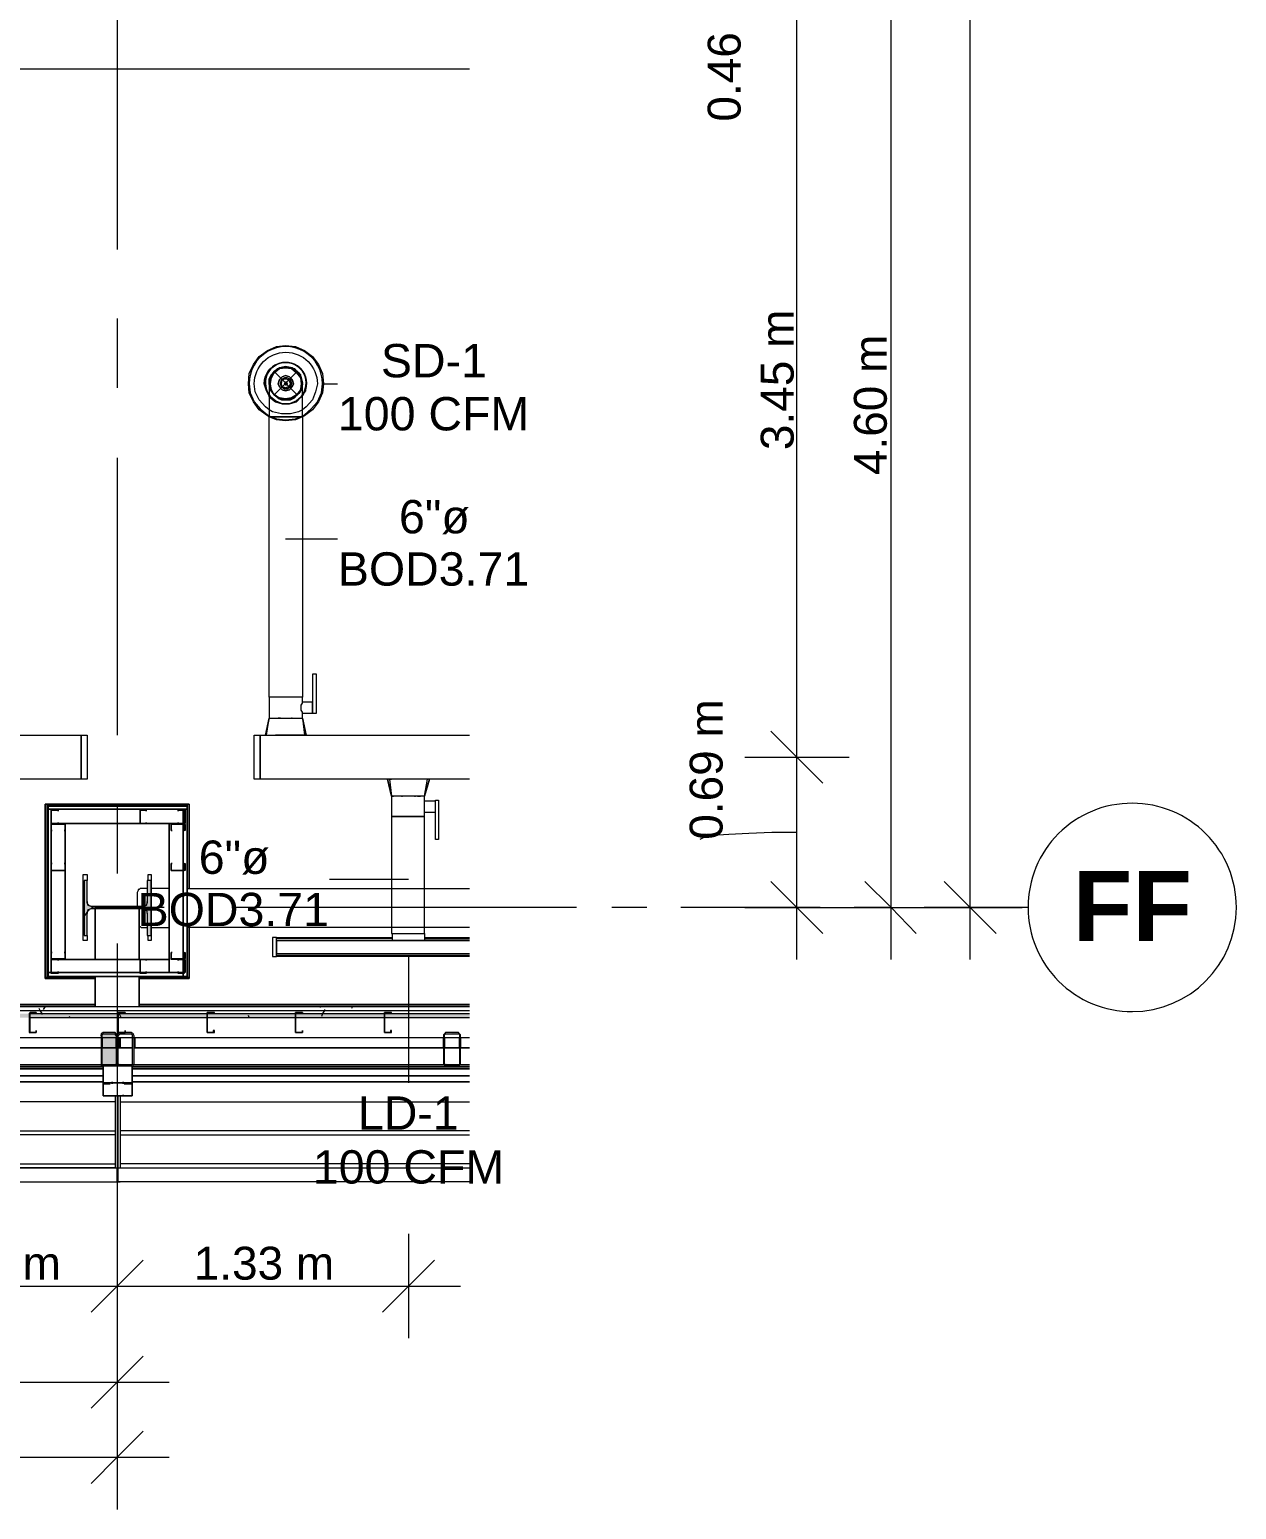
# Model space of a CAD drawing. Header units: metres. Extents: x 39 to 278, y -7 to 151.
# Drawn here: x 104.07 to 109.59, y 8.76 to 15.53 of the extents above; entities that cross this region are included whole.
import ezdxf

# ---------------------------------------------------------------- set-up
doc = ezdxf.new("R2010")
doc.units = ezdxf.units.M
doc.layers.add('HVAC - Ductos', color=5, linetype='Continuous', lineweight=50)
doc.layers.add('PDF_Geometry', color=7, linetype='Continuous', true_color=0xaaaaaa)
doc.layers.add('PDF_Solid Fills', color=7, linetype='Continuous', true_color=0xffffff)
doc.layers.add('PDF_Text', color=7, linetype='Continuous')
doc.styles.add('PDF Helvetica', font='')
doc.styles.add('PDF Helvetica Bold', font='')
doc.styles.get('PDF Helvetica').set_extended_font_data('Helvetica')
doc.styles.get('PDF Helvetica Bold').set_extended_font_data('Helvetica', bold=True)

msp = doc.modelspace()

# ---------------------------------------------------------------- hatches: boundary and pattern name
at = {"layer": 'PDF_Solid Fills', "lineweight": 0, "transparency": 33554559}
for points in [[(104.6071, 11.6405), (104.6024, 11.5305), (104.5882, 11.526), (104.35, 11.5214), (104.35, 11.526), (104.3365, 11.526), (104.3365, 11.5397), (104.3318, 11.5397), (104.3318, 11.6405), (104.3183, 11.6405), (104.3183, 11.3885), (104.3318, 11.3885), (104.3318, 11.4939), (104.3365, 11.5122), (104.6024, 11.5122), (104.6071, 11.5077), (104.6071, 11.3885), (104.6253, 11.3885), (104.6253, 11.6405)], [(104.3965, 10.7926), (104.4647, 10.7972), (104.4692, 10.9326), (104.4692, 10.9395), (104.4647, 10.9439), (104.3959, 10.9439), (104.3959, 10.7926)], [(104.4694, 10.8018), (104.4742, 10.8064), (104.4782, 10.9393), (104.5383, 10.9393), (104.5383, 10.7972), (104.4782, 10.8018), (104.4742, 10.8018), (104.4742, 10.7926), (104.4748, 10.7926), (104.543, 10.7972), (104.5471, 10.9393), (104.543, 10.9439), (104.4742, 10.9439), (104.4694, 10.9347)]]:
    msp.add_hatch(color=256, dxfattribs=at).paths.add_polyline_path(points)
h = msp.add_hatch(color=256, dxfattribs=at)
h.paths.add_polyline_path([(46.8196, 11.0127), (46.8196, 11.031), (45.1878, 11.031), (45.1878, 11.0127)])
h.paths.add_polyline_path([(104.0706, 11.0127), (106.0827, 11.0127), (106.0827, 11.031), (104.0706, 11.031)])
h.paths.add_polyline_path([(104.0659, 11.0127), (104.0659, 11.031), (101.2289, 11.031), (101.2289, 11.0127)])
h.paths.add_polyline_path([(101.2243, 11.0127), (101.2243, 11.031), (99.1984, 11.031), (99.1984, 11.0127)])
h.paths.add_polyline_path([(99.1938, 11.0127), (99.1938, 11.031), (96.3568, 11.031), (96.3568, 11.0127)])
h.paths.add_polyline_path([(96.3522, 11.0127), (96.3522, 11.031), (94.3263, 11.031), (94.3263, 11.0127)])
h.paths.add_polyline_path([(94.3217, 11.0127), (94.3217, 11.031), (93.5151, 11.031), (93.5151, 11.0127)])
h.paths.add_polyline_path([(93.5105, 11.0127), (93.5105, 11.031), (91.4846, 11.031), (91.4846, 11.0127)])
h.paths.add_polyline_path([(91.4801, 11.0127), (91.4801, 11.031), (89.4542, 11.031), (89.4542, 11.0127)])
h.paths.add_polyline_path([(89.4496, 11.0127), (89.4496, 11.031), (88.6429, 11.031), (88.6429, 11.0127)])
h.paths.add_polyline_path([(88.6383, 11.0127), (88.6383, 11.031), (86.6125, 11.031), (86.6125, 11.0127)])
h.paths.add_polyline_path([(86.6079, 11.0127), (86.6079, 11.031), (84.582, 11.031), (84.582, 11.0127)])
h.paths.add_polyline_path([(84.5774, 11.0127), (84.5774, 11.031), (83.7708, 11.031), (83.7708, 11.0127)])
h.paths.add_polyline_path([(83.7662, 11.0127), (83.7662, 11.031), (81.7404, 11.031), (81.7404, 11.0127)])
h.paths.add_polyline_path([(81.7358, 11.0127), (81.7358, 11.031), (78.8986, 11.031), (78.8986, 11.0127)])
h.paths.add_polyline_path([(78.894, 11.0127), (78.894, 11.031), (76.8682, 11.031), (76.8682, 11.0127)])
h.paths.add_polyline_path([(76.8636, 11.0127), (76.8636, 11.031), (74.0265, 11.031), (74.0265, 11.0127)])
h.paths.add_polyline_path([(74.0219, 11.0127), (74.0219, 11.031), (71.9961, 11.031), (71.9961, 11.0127)])
h.paths.add_polyline_path([(71.9915, 11.0127), (71.9915, 11.031), (71.1848, 11.031), (71.1848, 11.0127)])
h.paths.add_polyline_path([(71.1802, 11.0127), (71.1802, 11.031), (69.1543, 11.031), (69.1543, 11.0127)])
h.paths.add_polyline_path([(69.1497, 11.0127), (69.1497, 11.031), (67.1239, 11.031), (67.1239, 11.0127)])
h.paths.add_polyline_path([(67.1193, 11.0127), (67.1193, 11.031), (66.3127, 11.031), (66.3127, 11.0127)])
h.paths.add_polyline_path([(66.3081, 11.0127), (66.3081, 11.031), (64.2822, 11.031), (64.2822, 11.0127)])
h.paths.add_polyline_path([(64.2776, 11.0127), (64.2776, 11.031), (62.2518, 11.031), (62.2518, 11.0127)])
h.paths.add_polyline_path([(62.2472, 11.0127), (62.2472, 11.031), (61.4405, 11.031), (61.4405, 11.0127)])
h.paths.add_polyline_path([(61.436, 11.0127), (61.436, 11.031), (59.4101, 11.031), (59.4101, 11.0127)])
h.paths.add_polyline_path([(59.4055, 11.0127), (59.4055, 11.031), (56.5684, 11.031), (56.5684, 11.0127)])
h.paths.add_polyline_path([(56.5638, 11.0127), (56.5638, 11.031), (54.5379, 11.031), (54.5379, 11.0127)])
h.paths.add_polyline_path([(54.5333, 11.0127), (54.5333, 11.031), (51.6963, 11.031), (51.6963, 11.0127)])
h.paths.add_polyline_path([(51.6917, 11.0127), (51.6917, 11.031), (49.6658, 11.031), (49.6658, 11.0127)])
h.paths.add_polyline_path([(49.6612, 11.0127), (49.6612, 11.031), (48.8546, 11.031), (48.8546, 11.0127)])
h.paths.add_polyline_path([(48.85, 11.0127), (48.85, 11.031), (46.8241, 11.031), (46.8241, 11.0127)])
h = msp.add_hatch(color=256, dxfattribs=at)
h.paths.add_polyline_path([(105.9689, 10.7926), (106.0371, 10.7972), (105.973, 10.8018), (105.9683, 10.8018), (105.9683, 10.7926)])
h.paths.add_polyline_path([(106.0371, 10.7972), (106.0412, 10.9347), (106.0371, 10.9347)])
h.paths.add_polyline_path([(106.0324, 10.9393), (106.0324, 10.9439), (105.9683, 10.9439)])
h.paths.add_polyline_path([(105.9683, 10.9347), (105.9636, 10.9347), (105.9636, 10.8018)])

# ---------------------------------------------------------------- linework, layer by layer
at = {"layer": 'HVAC - Ductos', "color": 252, "lineweight": 0, "true_color": 0x939598}
for points in [[(107.5812, 11.2785), (107.5812, 12.2043), (107.5812, 15.6556), (107.5812, 16.114), (107.5812, 19.4186), (107.5812, 25.3174), (107.5812, 25.4915), (107.5812, 28.7549), (107.5812, 31.2116), (107.5812, 33.2008), (107.5812, 33.8608), (107.5812, 34.5162), (107.5812, 35.8454), (107.5812, 40.4609), (107.343, 40.4609), (107.5812, 40.4609), (107.8201, 40.4609), (107.5812, 40.4609), (107.5812, 43.7151), (107.5812, 47.5055), (107.5812, 48.5551)], [(108.0124, 11.2785), (108.0124, 16.114), (108.0124, 25.3174), (108.0124, 34.5162), (108.0124, 43.7151), (108.0124, 48.5551)], [(108.3742, 11.2785), (108.3742, 48.5551)], [(107.4624, 12.3235), (107.5812, 12.2043), (107.7007, 12.0851)], [(107.343, 12.2043), (107.5812, 12.2043), (107.8201, 12.2043)], [(107.5812, 11.8606), (107.4672, 11.8606), (107.3612, 11.856), (107.2701, 11.8514), (107.1965, 11.8469), (107.1554, 11.8377), (107.1371, 11.8285)], [(107.4624, 11.636), (107.5812, 11.5168), (107.7007, 11.3977)], [(107.893, 11.636), (108.0124, 11.5168), (108.1272, 11.3977)], [(108.2554, 11.636), (108.3742, 11.5168), (108.4936, 11.3977)], [(107.343, 11.5168), (107.5812, 11.5168), (107.8201, 11.5168)], [(107.7742, 11.5168), (108.0124, 11.5168), (108.2459, 11.5168)], [(108.1359, 11.5168), (108.3742, 11.5168), (108.6124, 11.5168)], [(104.4694, 10.0227), (104.4694, 9.7843), (104.4694, 9.5459)], [(105.803, 10.0227), (105.803, 9.7843), (105.803, 9.5459)], [(104.5882, 9.9035), (104.4694, 9.7843), (104.35, 9.6651)], [(105.9224, 9.9035), (105.803, 9.7843), (105.6842, 9.6651)], [(87.2496, 9.7843), (89.5413, 9.7843), (91.7184, 9.7843), (93.6617, 9.7843), (95.2704, 9.7843), (96.5538, 9.7843), (98.8318, 9.7843), (101.0043, 9.7843), (103.3053, 9.7843), (104.4694, 9.7843), (106.0412, 9.7843)], [(104.4694, 9.5826), (104.4694, 9.3443), (104.4694, 9.1059)], [(104.5882, 9.4635), (104.4694, 9.3443), (104.35, 9.2251)], [(46.0312, 9.3443), (55.4684, 9.3443), (64.6672, 9.3443), (73.8707, 9.3443), (86.0533, 9.3443), (95.2704, 9.3443), (104.7077, 9.3443)], [(104.4694, 9.2389), (104.4694, 9.0005), (104.4694, 8.7622)], [(104.5882, 9.1197), (104.4694, 9.0005), (104.35, 8.8813)], [(46.0312, 9.0005), (104.7077, 9.0005)]]:
    msp.add_lwpolyline(points, dxfattribs=at)
at = {"layer": 'HVAC - Ductos', "lineweight": 0}
for points in [[(106.0828, 15.3531), (94.4134, 15.3531), (94.4134, 15.9627), (106.0828, 15.9627)], [(105.1659, 13.9139), (105.1659, 13.9368), (105.1753, 13.9552), (105.1888, 13.9689), (105.203, 13.9827), (105.2212, 13.9872), (105.2395, 13.9918), (105.2624, 13.9872), (105.2806, 13.9827), (105.2941, 13.9689), (105.3083, 13.9552)], [(105.1706, 13.8819), (105.1706, 13.8864), (105.1706, 13.891), (105.1659, 13.9139), (105.1706, 13.9414), (105.1706, 13.946), (105.1659, 13.9139), (105.1659, 13.9093), (105.1659, 13.8956), (105.1753, 13.8773), (105.1888, 13.8635), (105.203, 13.8498), (105.2212, 13.8406), (105.2395, 13.8406), (105.2624, 13.8406), (105.2806, 13.8498), (105.2941, 13.8635), (105.3083, 13.8773), (105.3123, 13.8956), (105.3171, 13.9093), (105.3171, 13.9139), (105.3123, 13.946), (105.2941, 13.9689), (105.2712, 13.9872), (105.2395, 13.9918), (105.2118, 13.9872), (105.1888, 13.9689), (105.1706, 13.946), (105.1888, 13.9689), (105.2071, 13.9827)], [(105.1706, 13.946), (105.1706, 13.9414), (105.1706, 13.946), (105.1753, 13.9552), (105.1888, 13.9689), (105.203, 13.9827), (105.2118, 13.9827)], [(105.1753, 13.946), (105.1888, 13.9689), (105.2118, 13.9827), (105.2165, 13.9872), (105.2395, 13.9918)], [(105.1753, 13.9552), (105.1753, 13.9552)], [(105.1888, 13.9689), (105.1888, 13.9689)], [(105.2165, 13.9872), (105.2118, 13.9872), (105.2071, 13.9827), (105.2118, 13.9872), (105.2165, 13.9872), (105.2212, 13.9872), (105.2395, 13.9918), (105.2624, 13.9872), (105.2671, 13.9872), (105.2712, 13.9872), (105.2712, 13.9827), (105.2806, 13.9827), (105.2941, 13.9689), (105.3083, 13.9552), (105.3083, 13.946), (105.3123, 13.946), (105.3123, 13.9414)], [(105.2165, 13.9872), (105.2395, 13.9872), (105.2671, 13.9827)], [(105.2442, 13.9918), (105.2671, 13.9872), (105.2712, 13.9827), (105.2941, 13.9689), (105.3083, 13.946), (105.3123, 13.9414), (105.3171, 13.9185)], [(105.2671, 13.9872), (105.2712, 13.9872), (105.2712, 13.9827)], [(105.2712, 13.9827), (105.2941, 13.9689), (105.3083, 13.946)], [(105.3083, 13.9552), (105.3083, 13.9552)], [(105.1659, 13.9185), (105.1706, 13.9414)], [(105.1706, 13.9414), (105.1659, 13.9368), (105.1659, 13.9139), (105.1659, 13.9093)], [(105.1659, 13.9139), (105.1659, 13.9139)], [(105.1659, 13.9139), (105.1706, 13.8864), (105.1659, 13.9139)], [(105.1659, 13.9139), (105.1659, 13.9093), (105.1659, 13.891), (105.1659, 13.8635), (105.1659, 13.8268), (105.1659, 13.781), (105.1659, 13.7627), (105.1753, 13.7627), (105.1888, 13.7627), (105.203, 13.7627), (105.2212, 13.7627), (105.2395, 13.7627), (105.2624, 13.7627), (105.2806, 13.7627), (105.2941, 13.7627), (105.3083, 13.7627), (105.3123, 13.7627), (105.3171, 13.7627), (105.3171, 13.8085), (105.3171, 13.8452), (105.3171, 13.8819), (105.3171, 13.9048), (105.3171, 13.9139)], [(105.2118, 13.8498), (105.1888, 13.8635), (105.1753, 13.8864)], [(105.3083, 13.8864), (105.2941, 13.8635), (105.2712, 13.8498)], [(105.3083, 13.9506), (105.3123, 13.9368), (105.3171, 13.9139), (105.3123, 13.8864), (105.2941, 13.8635), (105.3123, 13.8864), (105.3171, 13.9139)], [(105.3083, 13.946), (105.3123, 13.946), (105.3123, 13.9414), (105.3123, 13.9368), (105.3171, 13.9139), (105.3171, 13.9093)], [(105.3083, 13.9414), (105.3123, 13.9139), (105.3083, 13.891)], [(105.3123, 13.891), (105.3123, 13.8864), (105.3083, 13.8819)], [(105.3171, 13.9139), (105.3171, 13.9139)], [(105.4136, 13.9139), (105.4777, 13.9139)], [(105.2712, 13.8452), (105.2941, 13.8635), (105.2712, 13.8452), (105.2671, 13.8452), (105.2395, 13.8406), (105.2165, 13.8452), (105.2118, 13.8452), (105.2071, 13.8452)], [(105.2712, 13.8452), (105.2712, 13.8452)], [(105.3171, 13.7947), (105.2988, 13.7856), (105.2624, 13.7765), (105.2212, 13.7765), (105.1801, 13.7856), (105.1659, 13.7947)], [(105.1659, 13.7673), (105.1983, 13.7535), (105.2395, 13.7489), (105.2854, 13.7535), (105.3171, 13.7673)], [(105.3171, 13.7627), (105.2854, 13.7489), (105.2395, 13.7443), (105.1983, 13.7489), (105.1659, 13.7627)], [(105.3171, 13.7627), (105.3123, 13.7627), (105.3083, 13.7627), (105.2941, 13.7627), (105.2806, 13.7627), (105.2624, 13.7627), (105.2395, 13.7627), (105.2212, 13.7627), (105.203, 13.7627), (105.1888, 13.7627), (105.1753, 13.7627), (105.1659, 13.7627)], [(105.2395, 13.2035), (105.4777, 13.2035)], [(105.1524, 12.3051), (105.1659, 12.3831), (105.1706, 12.3831), (105.1753, 12.3831), (105.1888, 12.3831), (105.203, 12.3831), (105.2212, 12.3831), (105.2395, 12.3831), (105.2624, 12.3831), (105.2806, 12.3831), (105.2941, 12.3831), (105.3083, 12.3831), (105.3123, 12.3831), (105.3171, 12.3831), (105.3171, 12.406), (105.363, 12.406), (105.3812, 12.406), (105.3812, 12.5847), (105.363, 12.5847), (105.363, 12.406), (105.363, 12.4106), (105.363, 12.4151), (105.363, 12.4197), (105.363, 12.4243), (105.363, 12.4335), (105.363, 12.4381), (105.363, 12.4426), (105.363, 12.4518), (105.363, 12.4564), (105.3171, 12.4564), (105.3171, 12.4793), (105.3123, 12.4793), (105.3083, 12.4793), (105.2941, 12.4793), (105.2806, 12.4793), (105.2624, 12.4793), (105.2395, 12.4793), (105.2212, 12.4793), (105.203, 12.4793), (105.1888, 12.4793), (105.1753, 12.4793), (105.1659, 12.4793), (105.1659, 12.3831), (105.1706, 12.3831)], [(105.3171, 12.406), (105.3171, 12.4106), (105.3123, 12.4197), (105.3123, 12.4289), (105.3123, 12.4381), (105.3123, 12.4426), (105.3171, 12.4518), (105.3171, 12.4564)], [(105.1477, 12.3051), (105.1659, 12.3831), (105.1477, 12.3051)], [(105.1888, 12.3831), (105.1888, 12.3831)], [(105.3083, 12.3831), (105.3123, 12.3831), (105.3171, 12.3831), (105.3265, 12.3051), (105.3123, 12.3051), (105.2941, 12.3051), (105.2901, 12.3051), (105.2854, 12.3051), (105.2759, 12.3051), (105.2624, 12.3051), (105.2577, 12.3051), (105.253, 12.3051), (105.23, 12.3051), (105.2253, 12.3051), (105.2212, 12.3051), (105.2071, 12.3051), (105.1983, 12.3051), (105.1936, 12.3051)], [(105.2395, 12.3831), (105.2442, 12.3831)], [(105.2712, 12.3831), (105.2671, 12.3831), (105.2712, 12.3831), (105.2759, 12.3831)], [(105.2941, 12.3831), (105.2941, 12.3831)], [(105.3312, 12.3051), (105.3353, 12.3051), (105.3171, 12.3831), (105.3353, 12.3051)], [(106.0828, 12.1035), (105.1247, 12.1035), (105.1247, 12.3051), (106.0828, 12.3051)], [(105.1477, 12.3051), (105.1524, 12.3051), (105.1571, 12.3051), (105.1659, 12.3051)], [(105.1477, 12.3051), (105.1477, 12.3051)], [(105.1706, 12.3051), (105.1888, 12.3051)], [(105.3353, 12.3051), (105.3353, 12.3051)], [(105.7071, 12.1035), (105.7254, 12.0256), (105.7071, 12.1035)], [(105.7847, 12.1035), (105.78, 12.1035), (105.7665, 12.1035), (105.7571, 12.1035), (105.753, 12.1035), (105.7483, 12.1035), (105.7301, 12.1035), (105.7159, 12.1035), (105.7254, 12.0256)], [(105.7206, 12.1035), (105.7254, 12.1035)], [(105.8718, 12.1035), (105.8583, 12.1035), (105.8489, 12.1035), (105.8441, 12.1035), (105.8354, 12.1035), (105.8212, 12.1035), (105.8171, 12.1035), (105.8124, 12.1035), (105.7895, 12.1035)], [(105.8765, 12.0256), (105.89, 12.1035), (105.8853, 12.1035), (105.8765, 12.1035)], [(105.7301, 12.0256), (105.7341, 12.0256), (105.7301, 12.0256), (105.7254, 12.0256), (105.7254, 11.9339), (105.7254, 11.3977), (105.7301, 11.3977), (105.7341, 11.3977), (105.7483, 11.3977), (105.7665, 11.3977), (105.7847, 11.3977), (105.803, 11.3977), (105.8212, 11.3977), (105.8401, 11.3977), (105.8583, 11.3977), (105.8671, 11.3977), (105.8765, 11.3977), (105.8765, 11.3655), (105.8671, 11.3655), (105.8536, 11.3655), (105.8401, 11.3655), (105.8212, 11.3655), (105.803, 11.3655), (105.7847, 11.3655), (105.7665, 11.3655), (105.7483, 11.3655), (105.7388, 11.3655), (105.7301, 11.3655), (105.7301, 11.3977), (105.7388, 11.3977), (105.7483, 11.3977), (105.7665, 11.3977), (105.7847, 11.3977), (105.803, 11.3977), (105.8212, 11.3977), (105.8401, 11.3977), (105.8536, 11.3977), (105.8671, 11.3977), (105.8765, 11.3977), (105.8765, 11.9339), (105.8671, 11.9339), (105.8583, 11.9339), (105.8401, 11.9339), (105.8212, 11.9339), (105.803, 11.9339), (105.7847, 11.9339), (105.7665, 11.9339), (105.7483, 11.9339), (105.7341, 11.9339), (105.7301, 11.9339), (105.7254, 11.9339), (105.7301, 11.9339), (105.7341, 11.9339), (105.7483, 11.9339), (105.7665, 11.9339), (105.7847, 11.9339), (105.803, 11.9339), (105.8212, 11.9339), (105.8401, 11.9339), (105.8583, 11.9339), (105.8671, 11.9339), (105.8765, 11.9339), (105.8765, 11.9523), (105.9271, 11.9523)], [(105.9271, 11.9569), (105.9271, 11.9614), (105.9271, 11.966), (105.9271, 11.9705), (105.9271, 11.9797), (105.9271, 11.9843), (105.9271, 11.9935), (105.9271, 11.9981), (105.9271, 12.0027), (105.8765, 12.0027), (105.8765, 12.0256), (105.8718, 12.0256), (105.8671, 12.0256), (105.8583, 12.0256), (105.8401, 12.0256), (105.8212, 12.0256), (105.803, 12.0256), (105.7847, 12.0256), (105.7665, 12.0256), (105.7483, 12.0256), (105.7341, 12.0256)], [(105.8765, 11.9523), (105.8765, 11.9569), (105.8765, 11.9614), (105.8765, 11.966), (105.8765, 11.9751), (105.8765, 11.9843), (105.8765, 11.9935), (105.8765, 11.9981), (105.8765, 12.0027)], [(105.803, 11.6451), (105.4412, 11.6451)], [(105.1983, 11.3472), (105.1983, 11.3564), (105.1983, 11.3747), (105.1983, 11.3793), (105.7301, 11.3793)], [(105.8765, 11.3977), (105.8765, 11.3977)], [(105.8765, 11.3793), (106.0829, 11.3793)], [(105.7301, 11.3747), (105.1983, 11.3747)], [(106.083, 11.3655), (105.1983, 11.3655), (105.1983, 11.306), (106.083, 11.306)], [(105.1983, 11.3518), (105.1983, 11.3564), (105.1983, 11.361)], [(106.083, 11.2923), (105.1983, 11.2923), (105.1983, 11.2968), (105.1983, 11.3151), (105.1983, 11.3243)], [(105.1983, 11.3105), (105.1983, 11.3151), (105.1983, 11.3197)], [(105.8765, 11.3747), (106.0829, 11.3747)], [(106.083, 11.2968), (105.1983, 11.2968)], [(105.803, 11.2923), (105.803, 10.7147)]]:
    msp.add_lwpolyline(points, dxfattribs=at)
for points in [[(105.1659, 12.4793), (105.1659, 13.7627), (105.1571, 13.7673), (105.12, 13.7947), (105.093, 13.8314), (105.0741, 13.8727), (105.0701, 13.9139), (105.0741, 13.9598), (105.093, 14.001), (105.12, 14.0377), (105.1571, 14.0652), (105.1983, 14.0835), (105.2395, 14.0881), (105.2854, 14.0835), (105.3265, 14.0652), (105.363, 14.0377), (105.3906, 14.001), (105.4088, 13.9598), (105.4136, 13.9139), (105.4088, 13.8727), (105.3906, 13.8314), (105.363, 13.7947), (105.3265, 13.7673), (105.3171, 13.7627), (105.3171, 12.4793), (105.3123, 12.4793), (105.3083, 12.4793), (105.2941, 12.4793), (105.2806, 12.4793), (105.2624, 12.4793), (105.2395, 12.4793), (105.2212, 12.4793), (105.203, 12.4793), (105.1888, 12.4793), (105.1753, 12.4793)], [(105.3123, 13.8956), (105.3036, 13.8773), (105.2941, 13.8635), (105.2759, 13.8543), (105.2624, 13.8452), (105.2395, 13.8406), (105.2212, 13.8452), (105.203, 13.8543), (105.1888, 13.8635), (105.1753, 13.8773), (105.1706, 13.8956), (105.1659, 13.9139), (105.1706, 13.9368), (105.1753, 13.9506), (105.1888, 13.9689), (105.203, 13.9781), (105.2212, 13.9872), (105.2395, 13.9872), (105.2624, 13.9872), (105.2759, 13.9781), (105.2941, 13.9689), (105.3036, 13.9506), (105.3123, 13.9368), (105.3123, 13.9139)], [(105.3083, 13.8864), (105.2901, 13.8635), (105.2671, 13.8498), (105.2395, 13.8452), (105.2118, 13.8498), (105.1888, 13.8635), (105.1753, 13.8864), (105.1706, 13.9139), (105.1753, 13.9414), (105.1888, 13.9643), (105.2118, 13.9827), (105.2395, 13.9872), (105.2671, 13.9827), (105.2901, 13.9643), (105.3083, 13.9414), (105.3123, 13.9139)], [(105.143, 13.9139), (105.1524, 13.8819), (105.1659, 13.8589), (105.1524, 13.8819)], [(105.2395, 13.8406), (105.2118, 13.8452), (105.1888, 13.8635), (105.1706, 13.8864), (105.1888, 13.8635), (105.2118, 13.8452), (105.2395, 13.8406), (105.2712, 13.8452)], [(105.2118, 13.9323), (105.2071, 13.9139), (105.2118, 13.9323), (105.2253, 13.946), (105.2395, 13.9506), (105.2577, 13.946), (105.2712, 13.9323), (105.2759, 13.9139), (105.2712, 13.9323), (105.2577, 13.946), (105.2395, 13.9506), (105.2253, 13.946)], [(105.2712, 13.9002), (105.2759, 13.9139), (105.2712, 13.9002), (105.2577, 13.8864), (105.2395, 13.8819), (105.2253, 13.8864), (105.2118, 13.9002), (105.2071, 13.9139), (105.2118, 13.9002), (105.2253, 13.8864), (105.2395, 13.8819), (105.2577, 13.8864)], [(105.2212, 13.9323), (105.2165, 13.9139), (105.2212, 13.9323), (105.2347, 13.9414), (105.2482, 13.9414), (105.2624, 13.9323), (105.2671, 13.9139), (105.2624, 13.9323), (105.2482, 13.9414), (105.2347, 13.9414)], [(105.2624, 13.9002), (105.2671, 13.9139), (105.2624, 13.9002), (105.2482, 13.891), (105.2347, 13.891), (105.2212, 13.9002), (105.2165, 13.9139), (105.2212, 13.9002), (105.2347, 13.891), (105.2482, 13.891)], [(105.253, 13.9002), (105.2395, 13.8956), (105.2253, 13.9002), (105.2212, 13.9139), (105.2253, 13.9323), (105.2395, 13.9368), (105.253, 13.9323), (105.2624, 13.9139)], [(105.2395, 13.9185), (105.2347, 13.9139), (105.2395, 13.9231), (105.2442, 13.9231), (105.2482, 13.9139), (105.2442, 13.9185)], [(105.2442, 13.9093), (105.2482, 13.9139), (105.2442, 13.9093), (105.2395, 13.9093), (105.2347, 13.9139), (105.2395, 13.9093)], [(105.1706, 13.8543), (105.1936, 13.836), (105.2253, 13.8222), (105.2577, 13.8222), (105.2901, 13.836), (105.3123, 13.8543), (105.3171, 13.8635), (105.3123, 13.8543), (105.2901, 13.836), (105.2577, 13.8222), (105.2253, 13.8222), (105.1936, 13.836), (105.1706, 13.8543), (105.1659, 13.8635)], [(105.3123, 13.8543), (105.2901, 13.8314), (105.2577, 13.8222), (105.2253, 13.8222), (105.1936, 13.8314), (105.1659, 13.8543), (105.1659, 13.8589), (105.1659, 13.8543), (105.1936, 13.8314), (105.2253, 13.8222), (105.2577, 13.8222), (105.2901, 13.8314), (105.3123, 13.8543), (105.3171, 13.8589)], [(105.2165, 12.3831), (105.2118, 12.3831), (105.2071, 12.3831), (105.2118, 12.3831)], [(101.7102, 12.3051), (104.3041, 12.3051), (104.3041, 12.1035), (101.7102, 12.1035)], [(104.3318, 12.3051), (104.3318, 12.1035), (104.3041, 12.1035), (104.3041, 12.3051)], [(105.0971, 12.1035), (105.0971, 12.3051), (105.1247, 12.3051), (105.1247, 12.1035)], [(105.7112, 12.1035), (105.7071, 12.1035)], [(105.8995, 12.1035), (105.8765, 12.0256), (105.8995, 12.1035), (105.8947, 12.1035)], [(105.7712, 12.0256), (105.7753, 12.0256)], [(105.8306, 12.0256), (105.8354, 12.0256)], [(105.8441, 12.0256), (105.8583, 12.0256)], [(105.9406, 11.8285), (105.9271, 11.8285), (105.9271, 12.0073), (105.9406, 12.0073)], [(105.1801, 11.2923), (105.1983, 11.2923), (105.1983, 11.3793), (105.1801, 11.3793)], [(105.1983, 11.3655), (106.083, 11.3655)]]:
    msp.add_lwpolyline(points, close=True, dxfattribs=at)
for points in [[(105.3171, 13.7673), (105.3265, 13.7719), (105.3582, 13.7993), (105.3859, 13.8314), (105.4041, 13.8727), (105.4088, 13.9139, 1.013363), (105.0741, 13.9139), (105.0788, 13.8727), (105.0971, 13.8314), (105.1247, 13.7993), (105.1571, 13.7719), (105.1659, 13.7673)], [(105.1659, 13.7947), (105.1477, 13.8085), (105.12, 13.8406), (105.1018, 13.8773), (105.0971, 13.9139, -0.994189), (105.3859, 13.9139), (105.3771, 13.8773), (105.363, 13.8406), (105.3353, 13.8085), (105.3171, 13.7947)]]:
    msp.add_lwpolyline(points, format="xyb", dxfattribs=at)
msp.add_lwpolyline([(105.3353, 13.9139, 1.011119), (105.143, 13.9139, -1.390437), (105.3171, 13.8589), (105.3312, 13.8819), (105.3353, 13.9139), (105.3312, 13.8819), (105.3171, 13.8635, 1.405479), (105.1477, 13.9139), (105.1524, 13.8819), (105.1659, 13.8635, -1.405479)], format="xyb", close=True, dxfattribs=at)
at = {"layer": 'PDF_Geometry', "lineweight": 0}
for points in [[(104.4694, 15.7977), (104.4694, 14.5281)], [(104.4694, 14.2118), (104.4694, 13.8956)], [(104.4694, 13.5747), (104.4694, 12.3051)], [(104.4694, 11.9889), (104.4694, 11.6727)], [(104.7995, 11.6039), (104.7995, 11.9889)], [(104.7995, 11.6039), (104.7995, 11.9889)], [(104.1482, 11.9797), (104.1482, 11.9797)], [(104.79, 11.9797), (104.1482, 11.9797), (104.79, 11.9797)], [(104.1671, 11.9614), (104.1671, 11.9614)], [(104.1671, 11.9614), (104.1671, 11.9614)], [(104.1988, 11.9569), (104.1988, 11.9569)], [(104.5747, 11.9614), (104.5747, 11.9614)], [(104.5747, 11.9614), (104.5747, 11.9614)], [(104.6024, 11.9569), (104.6024, 11.9569)], [(104.7488, 11.9569), (104.7488, 11.9569)], [(104.7765, 11.9614), (104.7765, 11.9614)], [(104.79, 11.9797), (104.79, 11.9797)], [(104.79, 11.2005), (104.79, 11.9797), (104.79, 11.2005)], [(104.1671, 11.9018), (104.1671, 11.9018)], [(104.1671, 11.9018), (104.1671, 11.9018)], [(104.1671, 11.8972), (104.1671, 11.8972)], [(104.1712, 11.8697), (104.1712, 11.8697)], [(104.1988, 11.9064), (104.1988, 11.9064)], [(104.2265, 11.8697), (104.2265, 11.8697)], [(104.5747, 11.9018), (104.5747, 11.9018)], [(104.5747, 11.9018), (104.5747, 11.9018)], [(104.6024, 11.9064), (104.6024, 11.9064)], [(104.7171, 11.8972), (104.7171, 11.8972)], [(104.7212, 11.8697), (104.7212, 11.8697)], [(104.7488, 11.9064), (104.7488, 11.9064)], [(104.7718, 11.8697), (104.7718, 11.8697)], [(104.7765, 11.9018), (104.7765, 11.9018)], [(104.7765, 11.8972), (104.7765, 11.8972)], [(104.1712, 11.7185), (104.1712, 11.7185)], [(104.2265, 11.7185), (104.2265, 11.7185)], [(104.7212, 11.7185), (104.7212, 11.7185)], [(104.7718, 11.7185), (104.7718, 11.7185)], [(104.1671, 11.6864), (104.1671, 11.6864)], [(104.1671, 11.6864), (104.1671, 11.6864)], [(104.3318, 11.3885), (104.3318, 11.3655), (104.3136, 11.3655), (104.3136, 11.6681), (104.3318, 11.6681), (104.3318, 11.6405)], [(104.6112, 11.6405), (104.6112, 11.6681), (104.6253, 11.6681), (104.6253, 11.3655), (104.6112, 11.3655), (104.6112, 11.3885)], [(104.7171, 11.6864), (104.7171, 11.6864)], [(104.7171, 11.6864), (104.7171, 11.6864)], [(104.7765, 11.6864), (104.7765, 11.6864)], [(104.6071, 11.6039), (104.5794, 11.6039), (104.5747, 11.6039), (104.57, 11.5993), (104.5653, 11.5993), (104.5653, 11.5947), (104.5612, 11.5855), (104.5612, 11.581), (104.5612, 11.5214)], [(104.7077, 11.6039), (104.6253, 11.6039)], [(104.7947, 11.6039), (106.0824, 11.6039)], [(104.3318, 11.5443), (104.3318, 11.5351)], [(104.3365, 11.5305), (104.3412, 11.526), (104.3547, 11.5214), (104.5882, 11.5214), (104.5977, 11.526), (104.6071, 11.5305)], [(104.35, 11.5122), (104.3594, 11.5214)], [(104.6847, 11.5168), (104.3682, 11.5168)], [(104.4742, 11.5122), (104.4782, 11.5214)], [(104.6071, 11.5351), (104.6071, 11.5443)], [(106.0965, 11.5168), (105.0012, 11.5168)], [(106.573, 11.5168), (106.0965, 11.5168)], [(104.3183, 11.4755), (104.3318, 11.4939)], [(104.3318, 11.4985), (104.3318, 11.4893)], [(104.3682, 11.5122), (104.3682, 11.2831), (104.3682, 11.5122), (104.3547, 11.5122), (104.3412, 11.5077), (104.3365, 11.4985)], [(104.6071, 11.4893), (104.6071, 11.4985), (104.5977, 11.5077), (104.5882, 11.5122), (104.57, 11.5122)], [(104.57, 11.2831), (104.57, 11.5122), (104.57, 11.2831)], [(104.57, 11.4297), (104.5747, 11.4297), (104.5794, 11.4251), (104.6071, 11.4251)], [(104.6253, 11.4251), (104.7077, 11.4251)], [(106.0824, 11.4251), (104.7947, 11.4251)], [(104.7995, 11.1914), (104.7995, 11.4297)], [(104.7995, 11.1914), (104.7995, 11.4297)], [(104.1712, 11.3105), (104.1712, 11.3105)], [(104.2265, 11.3105), (104.2265, 11.3105)], [(104.4694, 11.3518), (104.4694, 10.4581)], [(104.7212, 11.3105), (104.7212, 11.3105)], [(104.7718, 11.3105), (104.7718, 11.3105)], [(104.1671, 11.2831), (104.1671, 11.2831)], [(104.1671, 11.2785), (104.1671, 11.2785)], [(104.1671, 11.2785), (104.1671, 11.2785)], [(104.1988, 11.2739), (104.1988, 11.2739)], [(104.5747, 11.2785), (104.5747, 11.2785)], [(104.5747, 11.2785), (104.5747, 11.2785)], [(104.6024, 11.2739), (104.6024, 11.2739)], [(104.7171, 11.2831), (104.7171, 11.2831)], [(104.7488, 11.2739), (104.7488, 11.2739)], [(104.7765, 11.2831), (104.7765, 11.2831)], [(104.7765, 11.2785), (104.7765, 11.2785)], [(104.1482, 11.2005), (104.79, 11.2005), (104.1482, 11.2005)], [(104.1671, 11.2189), (104.1671, 11.2189)], [(104.1988, 11.2235), (104.1988, 11.2235)], [(104.57, 11.1914), (104.7995, 11.1914)], [(104.57, 11.1914), (104.7995, 11.1914)], [(104.5747, 11.2189), (104.5747, 11.2189)], [(104.6024, 11.2235), (104.6024, 11.2235)], [(104.7488, 11.2235), (104.7488, 11.2235)], [(104.7765, 11.2189), (104.7765, 11.2189)], [(104.79, 11.2005), (104.79, 11.2005)], [(45.1878, 11.0631), (106.0827, 11.0631)], [(45.1878, 11.0447), (106.0827, 11.0447)], [(95.3713, 11.0631), (104.3682, 11.0631)], [(104.3682, 11.0631), (95.3713, 11.0631)], [(95.3713, 11.0631), (104.3682, 11.0631)], [(95.3713, 11.0631), (104.3682, 11.0631)], [(95.3713, 11.0631), (104.3682, 11.0631)], [(104.3682, 11.0631), (95.3713, 11.0631)], [(95.3713, 11.0631), (104.3682, 11.0631)], [(104.3682, 11.0631), (95.3713, 11.0631)], [(104.57, 11.0631), (106.0829, 11.0631)], [(106.0829, 11.0631), (104.57, 11.0631)], [(106.0829, 11.0631), (104.57, 11.0631)], [(106.0829, 11.0631), (104.57, 11.0631)], [(104.57, 11.0631), (106.0829, 11.0631)], [(106.0829, 11.0631), (104.57, 11.0631)], [(104.57, 11.0631), (106.0829, 11.0631)], [(106.0829, 11.0631), (104.57, 11.0631)], [(104.0706, 11.031), (104.4742, 11.031), (104.8818, 11.031), (105.2854, 11.031), (105.693, 11.031), (106.0829, 11.031)], [(104.0706, 11.0127), (104.4742, 11.0127), (104.8818, 11.0127), (105.2854, 11.0127), (105.693, 11.0127), (106.0829, 11.0127)], [(106.0827, 10.921), (45.1878, 10.921)], [(104.3959, 10.9301), (104.3959, 10.9347)], [(104.3959, 10.921), (104.3959, 10.8751)], [(104.4006, 10.921), (104.4006, 10.8751)], [(104.4053, 10.9393), (104.4053, 10.9439)], [(104.4647, 10.8751), (104.4647, 10.921)], [(104.4829, 10.9439), (104.4742, 10.9393), (104.4694, 10.9301), (104.4694, 10.8018), (104.4742, 10.7926), (104.4829, 10.7926), (104.5336, 10.7926), (104.543, 10.7926), (104.5471, 10.8018), (104.5471, 10.9301), (104.543, 10.9393), (104.5336, 10.9439), (104.5059, 10.9439)], [(104.4782, 10.921), (104.4782, 10.8751)], [(104.4829, 10.921), (104.4829, 10.8751)], [(104.5471, 10.8751), (104.5471, 10.921)], [(104.5518, 10.8751), (104.5518, 10.921)], [(105.9636, 10.8751), (105.9636, 10.921)], [(105.9683, 10.921), (105.9683, 10.8751)], [(106.0371, 10.8751), (106.0371, 10.921)], [(106.0412, 10.921), (106.0412, 10.8751)], [(104.4742, 10.6551), (104.4829, 10.6551), (104.4971, 10.6551), (104.4877, 10.6551), (104.4971, 10.6551), (104.4465, 10.6551), (104.4053, 10.6551), (104.4053, 10.6597), (104.4053, 10.7101), (104.4053, 10.7147), (104.4053, 10.7193), (104.4053, 10.7881), (104.4053, 10.7926), (104.4053, 10.7881), (104.4053, 10.7193), (104.4053, 10.7147), (104.4053, 10.7101), (104.4053, 10.6597), (104.4053, 10.6551), (104.4465, 10.6551), (104.4371, 10.6551), (104.4465, 10.6551), (104.4971, 10.6551), (104.5012, 10.6551), (104.5059, 10.6551), (104.5012, 10.6551), (104.4971, 10.6551), (104.4971, 10.6597), (104.4971, 10.6551), (104.5383, 10.6551), (104.5383, 10.6597), (104.5383, 10.7101), (104.5383, 10.7147), (104.5383, 10.7193), (104.5383, 10.7881), (104.5383, 10.7926), (104.5383, 10.7881), (104.5383, 10.7193), (104.5383, 10.7147), (104.5383, 10.7101), (104.5383, 10.6597), (104.5383, 10.6551), (104.4971, 10.6551), (104.5012, 10.6551), (104.5059, 10.6551), (104.5012, 10.6551), (104.4971, 10.6551), (104.4465, 10.6551), (104.4371, 10.6551), (104.4465, 10.6551), (104.46, 10.6551)], [(104.4647, 10.7926), (104.4742, 10.7926), (104.4647, 10.7926)], [(104.4647, 10.7926), (104.4742, 10.7926), (104.4647, 10.7926)], [(104.4053, 10.7147), (104.4053, 10.7147)], [(104.4053, 10.7147), (104.4053, 10.7147)], [(104.4053, 10.7101), (104.4053, 10.7101)], [(104.4053, 10.7101), (104.4053, 10.7101)], [(104.4465, 10.7101), (104.4465, 10.7147), (104.4465, 10.7193)], [(104.4465, 10.7101), (104.4465, 10.7147), (104.4465, 10.7193)], [(104.4465, 10.7193), (104.4465, 10.7147), (104.4465, 10.7101)], [(104.4465, 10.7193), (104.4465, 10.7147), (104.4465, 10.7101)], [(104.4971, 10.7101), (104.4971, 10.7147), (104.4971, 10.7193)], [(104.4971, 10.7101), (104.4971, 10.7147), (104.4971, 10.7193)], [(104.4971, 10.7101), (104.4971, 10.7147), (104.4971, 10.7193)], [(104.4971, 10.7101), (104.4971, 10.7147), (104.4971, 10.7193)], [(104.5383, 10.7147), (104.5383, 10.7147)], [(104.5383, 10.7147), (104.5383, 10.7147)], [(104.5383, 10.7101), (104.5383, 10.7101)], [(104.5383, 10.7101), (104.5383, 10.7101)], [(105.9636, 10.7193), (106.0412, 10.7193)], [(101.403, 10.2609), (104.4742, 10.2609), (104.4742, 10.2701), (104.4742, 10.2793), (104.4742, 10.2931), (104.4742, 10.3068), (104.4742, 10.3251), (104.4742, 10.6551), (104.4694, 10.6551), (104.46, 10.6551), (104.46, 10.3251), (101.4168, 10.3251)], [(104.4465, 10.6551), (104.4465, 10.6551)], [(104.4465, 10.6551), (104.4465, 10.6551)], [(104.4512, 10.6551), (104.4465, 10.6551), (104.4512, 10.6551)], [(104.4465, 10.6551), (104.4465, 10.6551)], [(104.4465, 10.6551), (104.4465, 10.6551)], [(104.4512, 10.6551), (104.4465, 10.6551), (104.4512, 10.6551)], [(104.46, 10.6551), (104.46, 10.6551)], [(104.46, 10.6551), (104.46, 10.6551)], [(104.4694, 10.6551), (104.4694, 10.3251)], [(104.4829, 10.6551), (104.4829, 10.3251), (106.0829, 10.3251)], [(104.46, 10.6277), (101.4168, 10.6277)], [(104.4829, 10.6277), (106.0829, 10.6277)], [(101.4168, 10.4947), (104.46, 10.4947)], [(104.46, 10.4764), (101.4168, 10.4764)], [(104.4694, 10.4581), (104.4694, 9.9814)], [(106.0829, 10.4947), (104.4829, 10.4947)], [(104.4829, 10.4764), (106.0829, 10.4764)], [(86.0716, 10.3251), (89.1425, 10.3251), (89.1379, 10.3251), (92.2088, 10.3251), (92.2042, 10.3251), (95.275, 10.3251), (95.2704, 10.3251), (98.3414, 10.3251), (98.3368, 10.3251), (101.4076, 10.3251), (101.403, 10.3251), (104.4742, 10.3251), (104.4694, 10.3251), (106.0825, 10.3251)], [(101.4168, 10.3435), (104.46, 10.3435)], [(106.0825, 10.2609), (104.4694, 10.2609), (104.4694, 10.2701), (104.4694, 10.2793), (104.4694, 10.2931), (104.4694, 10.3068), (104.4694, 10.3251), (104.4742, 10.3251)], [(106.0829, 10.3435), (104.4829, 10.3435)], [(104.46, 10.2609), (104.4694, 10.2609)], [(104.46, 10.2609), (104.46, 10.2609)], [(104.4694, 10.2609), (104.4694, 10.2609)], [(104.4742, 10.2609), (104.4829, 10.2609)], [(104.4742, 10.2609), (104.4742, 10.2609)], [(104.4829, 10.2609), (104.4829, 10.2609)]]:
    msp.add_lwpolyline(points, dxfattribs=at)
at = {"layer": 'PDF_Geometry', "color": 8, "lineweight": 0, "true_color": 0x808080}
msp.add_lwpolyline([(105.3036, 13.9598), (105.2671, 13.9872), (105.2165, 13.9872), (105.1801, 13.9598), (105.1659, 13.9139), (105.1801, 13.8727), (105.2165, 13.8452), (105.2671, 13.8452), (105.3036, 13.8727), (105.3171, 13.9139)], close=True, dxfattribs=at)
for points in [[(105.1888, 13.9689), (105.2941, 13.8635)], [(105.2941, 13.9689), (105.1888, 13.8635)]]:
    msp.add_lwpolyline(points, dxfattribs=at)
at = {"layer": 'PDF_Geometry', "lineweight": 0}
for points in [[(104.1394, 11.9889), (104.1442, 11.9889), (104.1482, 11.9843), (104.1482, 11.9797), (104.1482, 11.2005), (104.7077, 11.2005), (104.79, 11.2005), (104.57, 11.2005), (104.79, 11.2005), (104.79, 11.966), (104.7718, 11.966), (104.7718, 11.2005), (104.79, 11.2005), (104.79, 11.9797), (104.79, 11.9843), (104.7947, 11.9889), (104.7995, 11.9889)], [(104.1394, 11.1914), (104.3682, 11.1914), (104.1394, 11.1914), (104.3682, 11.1914), (104.1394, 11.1914), (104.1442, 11.1914), (104.1442, 11.196), (104.1482, 11.2005), (104.1529, 11.2005), (104.1529, 11.9797), (104.1529, 11.966), (104.79, 11.966), (104.79, 11.9797), (104.1482, 11.9797), (104.1482, 11.2005), (104.1482, 11.9797), (104.1482, 11.9843), (104.1442, 11.9889), (104.1394, 11.9889), (104.1394, 11.1914), (104.1394, 11.9889), (104.7995, 11.9889), (104.1394, 11.9889), (104.7995, 11.9889), (104.7947, 11.9889), (104.79, 11.9843), (104.79, 11.9797), (104.1482, 11.9797), (104.79, 11.9797), (104.79, 11.2005), (104.79, 11.9018), (104.79, 11.9797), (104.79, 11.2005), (104.7947, 11.196), (104.7947, 11.1914), (104.7995, 11.1914), (104.7995, 11.4297), (104.7995, 11.1914), (104.7947, 11.1914), (104.7947, 11.196), (104.79, 11.2005), (104.7947, 11.196), (104.7947, 11.1914), (104.7995, 11.1914), (104.57, 11.1914), (104.7995, 11.1914), (104.7947, 11.1914), (104.7947, 11.196), (104.79, 11.2005), (104.57, 11.2005), (104.79, 11.2005), (104.79, 11.196), (104.57, 11.196), (104.79, 11.196), (104.79, 11.2005), (104.79, 11.9797), (104.1529, 11.9797), (104.1482, 11.9797), (104.1482, 11.2005), (104.1482, 11.9797), (104.1482, 11.2005), (104.1482, 11.2785), (104.1482, 11.9018), (104.1482, 11.9797), (104.79, 11.9797), (104.1482, 11.9797), (104.79, 11.9797), (104.79, 11.9843), (104.7947, 11.9889), (104.7995, 11.9889), (104.7947, 11.9889), (104.79, 11.9843), (104.79, 11.9797), (104.1482, 11.9797), (104.1482, 11.9843), (104.1442, 11.9889), (104.1394, 11.9889), (104.1394, 11.1914), (104.1442, 11.1914), (104.1442, 11.196), (104.1482, 11.2005), (104.3682, 11.2005), (104.1482, 11.2005), (104.1482, 11.196), (104.3682, 11.196), (104.1482, 11.196), (104.1482, 11.2005), (104.3682, 11.2005), (104.1482, 11.2005), (104.3682, 11.2005), (104.1482, 11.2005), (104.1442, 11.196), (104.1442, 11.1914), (104.1394, 11.1914), (104.1442, 11.1914), (104.1442, 11.196), (104.1482, 11.2005), (104.1482, 11.9797), (104.1482, 11.9843), (104.1442, 11.9889), (104.1394, 11.9889)], [(104.7995, 11.9889), (104.7995, 11.6039)], [(104.1482, 11.196), (104.1482, 11.9843), (104.79, 11.9843), (104.79, 11.196), (104.79, 11.2005), (104.57, 11.2005), (104.79, 11.2005), (104.79, 11.9797), (104.79, 11.2005), (104.79, 11.196), (104.79, 11.9843), (104.1482, 11.9843), (104.1482, 11.196), (104.1482, 11.2005)], [(104.1671, 11.966), (104.1529, 11.966), (104.1529, 11.2189), (104.1671, 11.2189)], [(104.7718, 11.9018), (104.7077, 11.9018), (104.7077, 11.2785), (104.7077, 11.9018), (104.7718, 11.9018), (104.7718, 11.966), (104.1671, 11.966), (104.1671, 11.9018), (104.2312, 11.9018), (104.7077, 11.9018), (104.2312, 11.9018), (104.2312, 11.2785), (104.1671, 11.2785), (104.2312, 11.2785), (104.2312, 11.9018), (104.1671, 11.9018), (104.1671, 11.2785), (104.1671, 11.2189), (104.7077, 11.2189), (104.7718, 11.2189)], [(104.1671, 11.9018), (104.1671, 11.9614), (104.1988, 11.9614), (104.1988, 11.9569), (104.1988, 11.9614), (104.1671, 11.9614), (104.1671, 11.9018), (104.1988, 11.9018)], [(104.5747, 11.9018), (104.5747, 11.9614), (104.6024, 11.9614), (104.6024, 11.9569), (104.6024, 11.9614), (104.5747, 11.9614), (104.5747, 11.9018), (104.6024, 11.9018)], [(104.7488, 11.9569), (104.7488, 11.9614)], [(104.7765, 11.9614), (104.7812, 11.9614), (104.7812, 11.9018), (104.7765, 11.9018), (104.7488, 11.9018), (104.7488, 11.9064), (104.7488, 11.9018), (104.7765, 11.9018), (104.7765, 11.9614), (104.7488, 11.9614)], [(104.1671, 11.8972), (104.1671, 11.9018), (104.2265, 11.9018), (104.2312, 11.9018), (104.2312, 11.8972), (104.2312, 11.8697), (104.2265, 11.8697), (104.2312, 11.8697), (104.2312, 11.8972), (104.2265, 11.8972), (104.1671, 11.8972), (104.1671, 11.8697)], [(104.1712, 11.8697), (104.1671, 11.8697)], [(104.1988, 11.9064), (104.1988, 11.9018)], [(104.6024, 11.9064), (104.6024, 11.9018)], [(104.7171, 11.8972), (104.7171, 11.9018), (104.7765, 11.9018), (104.7812, 11.8972), (104.7812, 11.8697), (104.7718, 11.8697), (104.7765, 11.8697), (104.7765, 11.8972), (104.7171, 11.8972), (104.7171, 11.8697)], [(104.7212, 11.8697), (104.7171, 11.8697)], [(104.2312, 11.6864), (104.2265, 11.6864), (104.1671, 11.6864), (104.1671, 11.7185), (104.1712, 11.7185), (104.1671, 11.7185), (104.1671, 11.6864), (104.2265, 11.6864), (104.2312, 11.6864), (104.2312, 11.7185)], [(104.2265, 11.7185), (104.2312, 11.7185)], [(104.7812, 11.6864), (104.7765, 11.6864), (104.7171, 11.6864), (104.7171, 11.7185), (104.7212, 11.7185), (104.7171, 11.7185), (104.7171, 11.6864), (104.7765, 11.6864), (104.7765, 11.7185), (104.7718, 11.7185), (104.7812, 11.7185)], [(104.6071, 11.3885), (104.6253, 11.3885), (104.6253, 11.6405), (104.6071, 11.6405), (104.6071, 11.5397), (104.6024, 11.526), (104.5882, 11.5214), (104.35, 11.5214), (104.3365, 11.526), (104.3318, 11.5397), (104.3318, 11.6405), (104.3183, 11.6405), (104.3183, 11.3885), (104.3318, 11.3885), (104.3318, 11.4893), (104.3365, 11.5077), (104.35, 11.5122), (104.5882, 11.5122), (104.6024, 11.5077), (104.6071, 11.4893)], [(104.2312, 11.2831), (104.2312, 11.2785), (104.2265, 11.2785), (104.1671, 11.2785), (104.1671, 11.2831), (104.1671, 11.3105), (104.1712, 11.3105), (104.1671, 11.3105), (104.1671, 11.2831), (104.2265, 11.2831), (104.2312, 11.2831), (104.2312, 11.3105)], [(104.2265, 11.3105), (104.2312, 11.3105)], [(104.7812, 11.2831), (104.7765, 11.2785), (104.7171, 11.2785), (104.7171, 11.2831), (104.7171, 11.3105), (104.7212, 11.3105), (104.7171, 11.3105), (104.7171, 11.2831), (104.7765, 11.2831), (104.7765, 11.3105), (104.7718, 11.3105), (104.7812, 11.3105)], [(104.1671, 11.2143), (104.1671, 11.2189), (104.1671, 11.2785), (104.1988, 11.2785), (104.1988, 11.2739), (104.1988, 11.2785), (104.1671, 11.2785), (104.1671, 11.2189), (104.1988, 11.2189), (104.1988, 11.2235), (104.1988, 11.2143)], [(104.7077, 11.2189), (104.7077, 11.2785), (104.2312, 11.2785), (104.7077, 11.2785)], [(104.5747, 11.2143), (104.5747, 11.2189), (104.5747, 11.2785), (104.6024, 11.2785), (104.6024, 11.2739), (104.6024, 11.2785), (104.5747, 11.2785), (104.5747, 11.2189), (104.6024, 11.2189), (104.6024, 11.2235), (104.6024, 11.2143)], [(104.7488, 11.2739), (104.7488, 11.2785)], [(104.7765, 11.2785), (104.7812, 11.2785), (104.7812, 11.2189), (104.7765, 11.2189), (104.7765, 11.2143), (104.7488, 11.2143), (104.7488, 11.2235), (104.7488, 11.2189), (104.7765, 11.2189), (104.7765, 11.2785), (104.7488, 11.2785)], [(104.1529, 11.2189), (104.1529, 11.2005), (104.7718, 11.2005), (104.7718, 11.2189)], [(104.3682, 11.0631), (104.3682, 11.2005)], [(104.57, 11.0631), (104.57, 11.2005)], [(95.3713, 11.0722), (104.3682, 11.0722)], [(95.3713, 11.0722), (104.3682, 11.0722)], [(95.3713, 11.0631), (104.3682, 11.0631)], [(106.0829, 11.0722), (104.57, 11.0722)], [(106.0829, 11.0722), (104.57, 11.0722)], [(104.57, 11.0631), (106.0829, 11.0631)], [(104.0983, 11.0355), (104.0706, 11.0355), (104.0659, 11.031), (104.0659, 10.9439), (104.0706, 10.9439), (104.0983, 10.9439), (104.0983, 10.9531), (104.0983, 10.9439), (104.0706, 10.9439), (104.0706, 11.031), (104.0706, 11.0355), (104.0983, 11.0355), (104.0983, 11.031)], [(104.5059, 11.0355), (104.4742, 11.0355), (104.4742, 11.031), (104.4742, 10.9439), (104.5059, 10.9439), (104.5059, 10.9531), (104.5059, 10.9439), (104.4742, 10.9439), (104.4742, 11.031), (104.4742, 11.0355), (104.5059, 11.0355), (104.5059, 11.031)], [(104.9142, 11.0355), (104.8818, 11.0355), (104.8818, 11.031), (104.8818, 10.9439), (104.9142, 10.9439), (104.9142, 10.9531), (104.9095, 10.9531), (104.9095, 10.9439), (104.8818, 10.9439), (104.8818, 11.031), (104.8818, 11.0355), (104.9095, 11.0355), (104.9095, 11.031), (104.9142, 11.031)], [(105.3171, 11.0355), (105.2901, 11.0355), (105.2854, 11.0355), (105.2854, 11.031), (105.2854, 10.9439), (105.2901, 10.9439), (105.3171, 10.9439), (105.3171, 10.9531), (105.3171, 10.9439), (105.2901, 10.9439), (105.2854, 10.9439), (105.2854, 11.031), (105.2854, 11.0355), (105.2901, 11.0355), (105.3171, 11.0355), (105.3171, 11.031)], [(105.7254, 11.0355), (105.693, 11.0355), (105.693, 11.031), (105.693, 10.9439), (105.7254, 10.9439), (105.7254, 10.9531), (105.7206, 10.9531), (105.7206, 10.9439), (105.693, 10.9439), (105.693, 11.031), (105.693, 11.0355), (105.7206, 11.0355), (105.7206, 11.031), (105.7254, 11.031)], [(104.46, 10.9439), (104.4053, 10.9439), (104.3959, 10.9393), (104.3959, 10.9301), (104.3959, 10.8018), (104.3959, 10.7926), (104.4053, 10.7926), (104.46, 10.7926), (104.4647, 10.7926), (104.4694, 10.8018), (104.4694, 10.9301), (104.4647, 10.9393)], [(104.4006, 10.9301), (104.4006, 10.9347), (104.4053, 10.9393), (104.46, 10.9393), (104.46, 10.9347), (104.4647, 10.9301), (104.4647, 10.8018), (104.46, 10.7972), (104.4053, 10.7972), (104.4006, 10.7972), (104.4006, 10.8018)], [(104.5336, 10.9393), (104.5383, 10.9347), (104.5383, 10.9301), (104.5383, 10.8018), (104.5383, 10.7972), (104.5336, 10.7972), (104.4829, 10.7972), (104.4782, 10.7972), (104.4742, 10.8018), (104.4742, 10.9301), (104.4782, 10.9347), (104.4829, 10.9393)], [(106.0412, 10.9347), (106.0371, 10.9393), (106.0324, 10.9439), (105.973, 10.9439), (105.9683, 10.9393), (105.9636, 10.9347), (105.9636, 10.8018), (105.9683, 10.7926), (105.973, 10.7926), (106.0324, 10.7926), (106.0371, 10.7926), (106.0412, 10.8018)], [(105.973, 10.9393), (106.0324, 10.9393), (106.0371, 10.9393), (106.0371, 10.9347), (106.0371, 10.8018), (106.0371, 10.7972), (106.0324, 10.7972), (105.973, 10.7972), (105.9683, 10.8018), (105.9683, 10.9347)], [(102.9753, 10.8751), (104.3959, 10.8751)], [(104.4006, 10.8751), (104.4647, 10.8751)], [(104.5383, 10.8751), (104.4742, 10.8751)], [(105.9636, 10.8751), (104.5471, 10.8751)], [(106, 10.8751), (106.0371, 10.8751), (106, 10.8751), (105.9683, 10.8751)], [(106.0827, 10.8751), (106.0412, 10.8751)], [(104.4053, 10.7881), (102.9342, 10.7881)], [(104.4053, 10.7789), (102.9342, 10.7789)], [(104.3959, 10.7972), (102.9753, 10.7972)], [(104.46, 10.7972), (104.4053, 10.7972)], [(104.4647, 10.7926), (104.4742, 10.7926)], [(104.4742, 10.7972), (104.4694, 10.7972)], [(104.5336, 10.7972), (104.4782, 10.7972)], [(106, 10.7881), (104.5383, 10.7881)], [(106, 10.7789), (104.5383, 10.7789)], [(106, 10.7972), (105.9683, 10.7972), (104.543, 10.7972), (105.9683, 10.7972)], [(106.0371, 10.7972), (106, 10.7972)], [(106, 10.7881), (106.0828, 10.7881)], [(106, 10.7789), (106.0828, 10.7789)], [(106.0412, 10.7972), (106.0827, 10.7972)], [(104.4053, 10.7468), (102.9342, 10.7468)], [(104.4053, 10.7193), (102.9342, 10.7193)], [(104.4053, 10.7147), (104.5383, 10.7147)], [(104.4371, 10.7101), (104.4053, 10.7101)], [(104.4465, 10.7193), (104.4465, 10.7147), (104.4465, 10.7101), (104.4465, 10.7147)], [(104.4465, 10.7101), (104.4465, 10.7147), (104.4465, 10.7193), (104.4465, 10.7147)], [(104.4971, 10.7193), (104.4971, 10.7147), (104.4971, 10.7101), (104.4971, 10.7147)], [(104.4971, 10.7193), (104.4971, 10.7147), (104.4971, 10.7101), (104.4971, 10.7147)], [(104.5383, 10.7101), (104.5012, 10.7101)], [(106, 10.7468), (104.5383, 10.7468)], [(104.5383, 10.7193), (106, 10.7193), (106.0828, 10.7193), (106, 10.7193)], [(106, 10.7468), (106.0828, 10.7468)], [(104.4829, 10.6551), (104.4971, 10.6551), (104.4877, 10.6551), (104.4971, 10.6551), (104.4465, 10.6551), (104.46, 10.6551), (104.4694, 10.6551), (104.4742, 10.6551)], [(104.4971, 10.6597), (104.4971, 10.6551)], [(104.4694, 10.6277), (104.4742, 10.6277)], [(104.4742, 10.4947), (104.4694, 10.4947)], [(104.4694, 10.4764), (104.4742, 10.4764)], [(104.4742, 10.3435), (104.4694, 10.3435)]]:
    msp.add_lwpolyline(points, close=True, dxfattribs=at)
msp.add_lwpolyline([(109.1172, 11.9935, 0.418141), (108.64, 11.5168, 0.414514), (109.1172, 11.0401, 0.411087), (109.5936, 11.5168, 0.414725)], format="xyb", close=True, dxfattribs=at)
at = {"layer": 'PDF_Geometry', "color": 252, "lineweight": 0, "true_color": 0x939598}
for points in [[(106.8942, 11.5168), (106.7336, 11.5168)], [(107.6872, 11.5168), (107.0501, 11.5168)], [(108.003, 11.5168), (107.843, 11.5168)], [(108.64, 11.5168), (108.1636, 11.5168)], [(104.4694, 9.8209), (104.4694, 9.6651)], [(104.4694, 9.5047), (104.4694, 8.8676)]]:
    msp.add_lwpolyline(points, dxfattribs=at)
at = {"layer": 'PDF_Geometry', "color": 254, "lineweight": 0, "true_color": 0xeaeaea}
for points in [[(104.1253, 11.0264), (104.1253, 11.031), (104.1165, 11.0447), (104.1118, 11.0539)], [(104.1394, 11.0631), (104.13, 11.0493)], [(105.4001, 11.0585), (105.4001, 11.0631)], [(105.4183, 11.0493), (105.4183, 11.0447), (105.4088, 11.031), (105.4041, 11.0173)], [(105.5465, 11.0631), (105.5418, 11.0539)], [(104.2542, 11.0127), (104.2494, 11.0173)], [(104.46, 11.0127), (104.46, 11.0127)], [(104.4877, 11.0127), (104.4782, 11.031), (104.4742, 11.031)], [(105.0741, 11.0127), (105.0701, 11.0218)]]:
    msp.add_lwpolyline(points, dxfattribs=at)
at = {"layer": 'PDF_Geometry', "color": 254, "lineweight": 0, "true_color": 0xd2d2d2}
for points in [[(104.4742, 11.0127), (104.4742, 11.0127)], [(104.4971, 11.0355), (104.4971, 11.0355)], [(104.9095, 10.9439), (104.9142, 10.9439)], [(105.2901, 10.9439), (105.2901, 10.9439)]]:
    msp.add_lwpolyline(points, dxfattribs=at)

# ---------------------------------------------------------------- texts
at = {"layer": 'PDF_Text', "lineweight": 0, "char_height": 0.15059, "attachment_point": 4, "rotation": 90, "style": 'PDF Helvetica'}
for s, insert in [('0.46 m', (107.2494, 15.1133)), ('0.69 m', (107.1669, 11.8269))]:
    msp.add_mtext(s, dxfattribs=dict(at, insert=insert))
at = {"layer": 'PDF_Text', "color": 252, "lineweight": 0, "true_color": 0x939598, "char_height": 0.15059, "attachment_point": 4, "rotation": 90, "style": 'PDF Helvetica'}
for s, insert in [('3.45 m', (107.4923, 13.6099)), ('4.60 m', (107.9186, 13.4953))]:
    msp.add_mtext(s, dxfattribs=dict(at, insert=insert))
at = {"layer": 'PDF_Text', "lineweight": 0, "char_height": 0.15247, "attachment_point": 4, "style": 'PDF Helvetica'}
for s, insert in [('SD-1', (105.6769, 14.0183)), ('100 CFM', (105.4798, 13.7753)), ('6"ø', (105.7594, 13.3032)), ('BOD3.71', (105.4799, 13.0649)), ('6"ø', (104.8427, 11.7448)), ('BOD3.71', (104.5631, 11.5065)), ('LD-1', (105.5715, 10.576)), ('100 CFM', (105.3653, 10.3285))]:
    msp.add_mtext(s, dxfattribs=dict(at, insert=insert))
at = {"layer": 'PDF_Text', "color": 253, "lineweight": 0, "true_color": 0xaaaaaa, "insert": (108.8442, 11.5231), "char_height": 0.3202, "attachment_point": 4, "style": 'PDF Helvetica Bold'}
msp.add_mtext('FF', dxfattribs=at)
at = {"layer": 'PDF_Text', "color": 252, "lineweight": 0, "true_color": 0x939598, "char_height": 0.15059, "attachment_point": 4, "style": 'PDF Helvetica'}
for s, insert in [('1.16 m', (103.5685, 9.8878)), ('1.33 m', (104.8198, 9.8878))]:
    msp.add_mtext(s, dxfattribs=dict(at, insert=insert))

doc.saveas('drawing.dxf')
